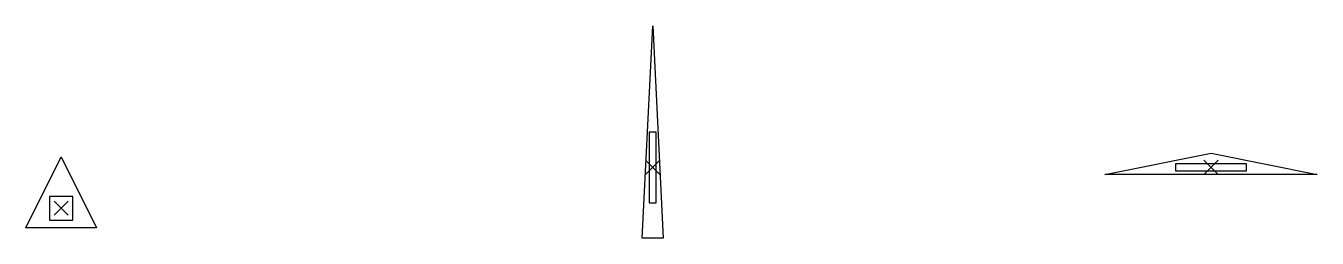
# Model space of a CAD drawing. Header units: metres. Extents: x 25 to 208, y 33 to 63.
import ezdxf

# ---------------------------------------------------------------- set-up
doc = ezdxf.new("R2010")
doc.units = ezdxf.units.M
doc.header["$PDMODE"] = 3
doc.header["$PDSIZE"] = 1

msp = doc.modelspace()

# ---------------------------------------------------------------- linework, layer by layer
for points in [[(112.3, 33.29), (113.8, 63.29), (115.3, 33.29)], [(113.3, 38.29), (114.3, 38.29), (114.3, 48.29), (113.3, 48.29)], [(25.22, 34.77), (30.22, 44.77), (35.22, 34.77)], [(177.7, 42.29), (192.7, 45.29), (207.7, 42.29)], [(187.7, 42.79), (197.7, 42.79), (197.7, 43.79), (187.7, 43.79)], [(28.55, 35.85), (31.88, 35.85), (31.88, 39.18), (28.55, 39.18)]]:
    msp.add_lwpolyline(points, close=True)
for p in [(113.8, 43.29), (192.7, 43.29), (30.22, 37.52)]:
    msp.add_point(p)

doc.saveas('drawing.dxf')
